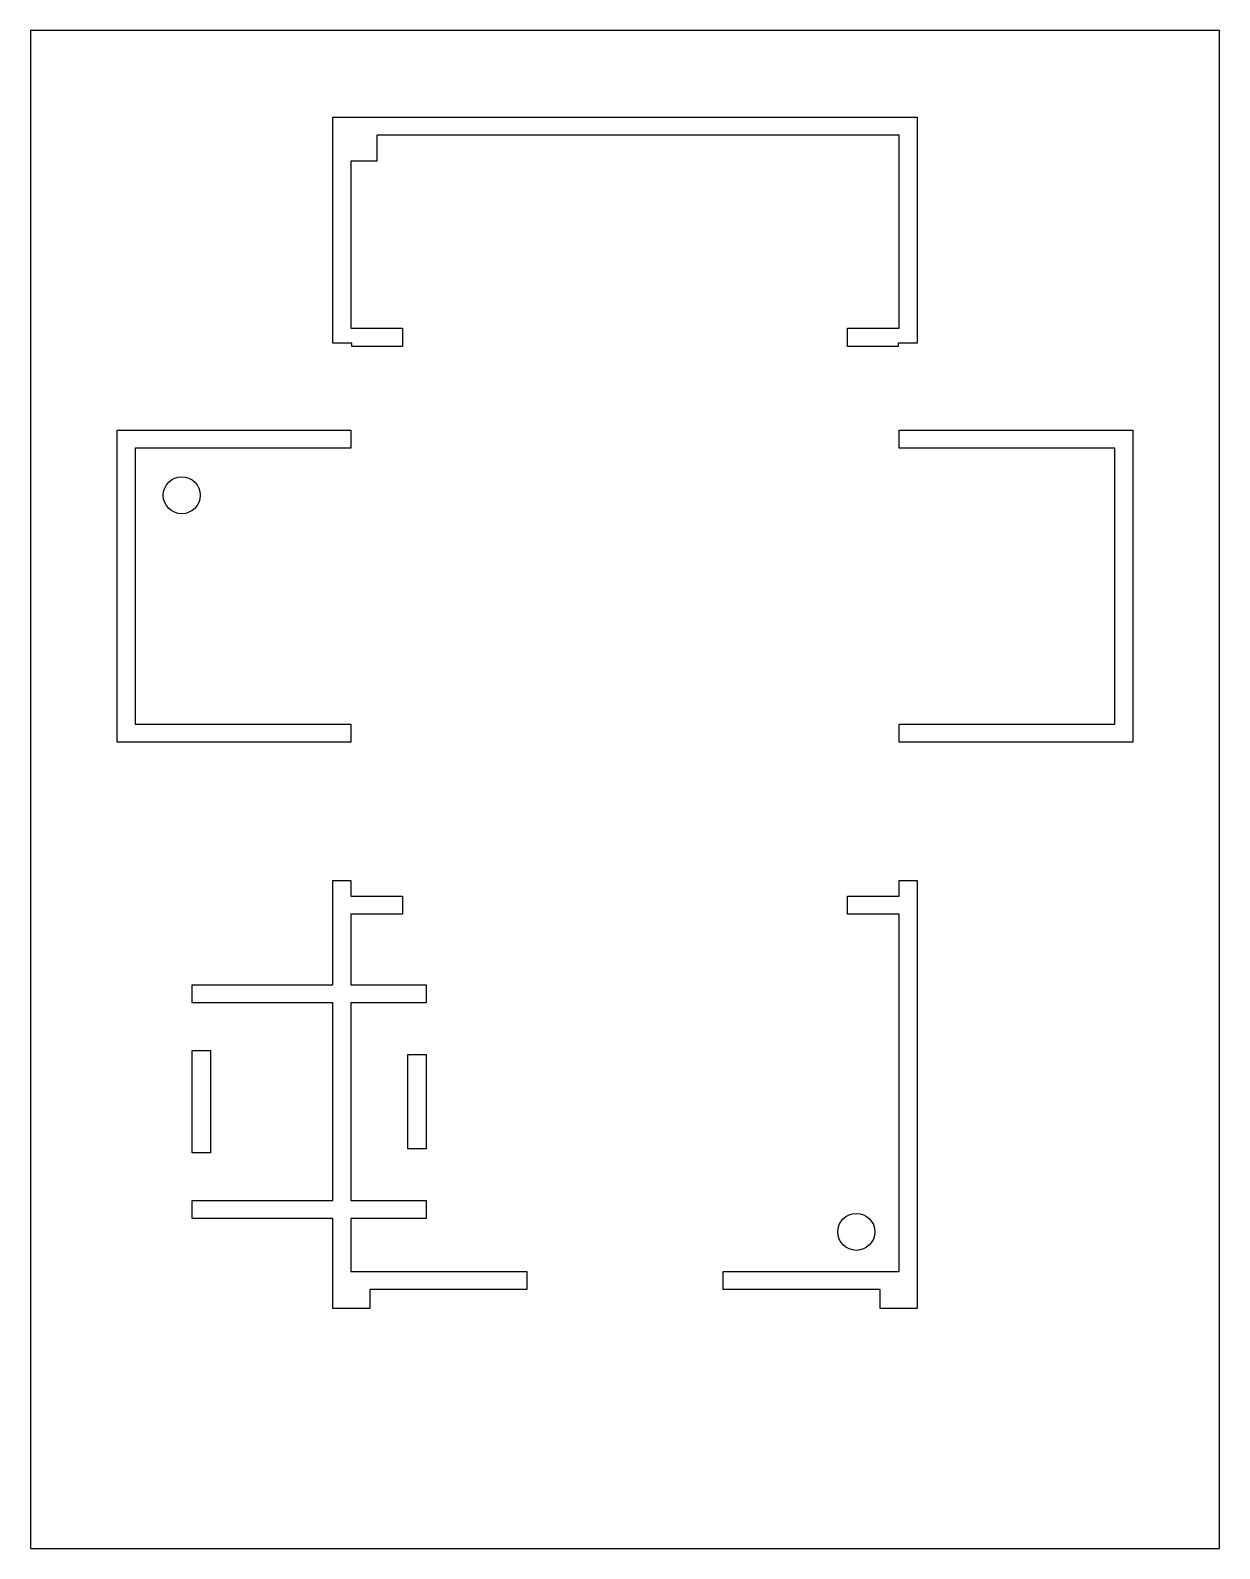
# Model space of a CAD drawing. Header units: millimetres. Extents: x -34.6 to 34.6, y -44.1 to 44.1.
import ezdxf

# ---------------------------------------------------------------- set-up
doc = ezdxf.new("R2010")
doc.units = ezdxf.units.MM
doc.layers.add('CUTOUTS', color=1, linetype='CONTINUOUS')
doc.layers.add('PERIMETER', color=5, linetype='CONTINUOUS')

msp = doc.modelspace()

# ---------------------------------------------------------------- linework, layer by layer
at = {"layer": 'CUTOUTS'}
for p, q in [((-16.984, 25.934), (-16.984, 39.066)), ((-16.984, 39.066), (16.984, 39.066)), ((16.984, 39.066), (16.984, 25.934)), ((15.934, 38.016), (-14.434, 38.016)), ((-14.434, 38.016), (-14.434, 36.516)), ((15.934, 26.802), (15.934, 38.016)), ((-14.434, 36.516), (-15.934, 36.516)), ((-15.934, 36.516), (-15.934, 26.802)), ((-15.934, 26.802), (-12.934, 26.802)), ((-12.934, 26.802), (-12.934, 25.752)), ((12.934, 26.802), (15.934, 26.802)), ((12.934, 25.752), (12.934, 26.802)), ((-15.884, 25.934), (-16.984, 25.934)), ((-15.884, 25.752), (-15.884, 25.934)), ((-12.934, 25.752), (-15.884, 25.752)), ((15.884, 25.752), (12.934, 25.752)), ((16.984, 25.934), (15.884, 25.934)), ((15.884, 25.934), (15.884, 25.752)), ((-29.52, 2.752), (-29.52, 20.884)), ((-29.52, 20.884), (-15.934, 20.884)), ((-15.934, 20.884), (-15.934, 19.834)), ((15.934, 19.834), (15.934, 20.884)), ((15.934, 20.884), (29.52, 20.884)), ((29.52, 20.884), (29.52, 2.752)), ((-15.934, 19.834), (-28.47, 19.834)), ((-28.47, 19.834), (-28.47, 3.802)), ((28.47, 19.834), (15.934, 19.834)), ((28.47, 3.802), (28.47, 19.834)), ((-28.47, 3.802), (-15.934, 3.802)), ((-15.934, 3.802), (-15.934, 2.752)), ((15.934, 3.802), (28.47, 3.802)), ((15.934, 2.752), (15.934, 3.802)), ((-15.934, 2.752), (-29.52, 2.752)), ((29.52, 2.752), (15.934, 2.752)), ((-16.984, -11.354), (-16.984, -5.298)), ((-16.984, -5.298), (-15.934, -5.298)), ((-15.934, -5.298), (-15.934, -6.198)), ((15.934, -6.198), (15.934, -5.298)), ((15.934, -5.298), (16.984, -5.298)), ((16.984, -5.298), (16.984, -30.166)), ((-15.934, -6.198), (-12.934, -6.198)), ((-12.934, -6.198), (-12.934, -7.248)), ((12.934, -7.248), (12.934, -6.198)), ((12.934, -6.198), (15.934, -6.198)), ((-12.934, -7.248), (-15.934, -7.248)), ((-15.934, -7.248), (-15.934, -11.354)), ((15.934, -7.248), (12.934, -7.248)), ((15.934, -28.016), (15.934, -7.248)), ((-25.154, -12.404), (-25.154, -11.354)), ((-25.154, -11.354), (-16.984, -11.354)), ((-15.934, -11.354), (-11.568, -11.354)), ((-11.568, -11.354), (-11.568, -12.404)), ((-16.984, -12.404), (-25.154, -12.404)), ((-16.984, -23.89), (-16.984, -12.404)), ((-11.568, -12.404), (-15.934, -12.404)), ((-15.934, -12.404), (-15.934, -23.89)), ((-25.154, -21.122), (-25.154, -15.172)), ((-25.154, -15.172), (-24.104, -15.172)), ((-24.104, -15.172), (-24.104, -21.122)), ((-12.618, -20.891), (-12.618, -15.403)), ((-12.618, -15.403), (-11.568, -15.403)), ((-11.568, -15.403), (-11.568, -20.891)), ((-24.104, -21.122), (-25.154, -21.122)), ((-11.568, -20.891), (-12.618, -20.891)), ((-25.154, -24.94), (-25.154, -23.89)), ((-25.154, -23.89), (-16.984, -23.89)), ((-15.934, -23.89), (-11.568, -23.89)), ((-11.568, -23.89), (-11.568, -24.94)), ((-16.984, -24.94), (-25.154, -24.94)), ((-16.984, -30.166), (-16.984, -24.94)), ((-11.568, -24.94), (-15.934, -24.94)), ((-15.934, -24.94), (-15.934, -28.016)), ((-15.934, -28.016), (-5.707, -28.016)), ((-5.707, -28.016), (-5.707, -29.066)), ((5.707, -29.066), (5.707, -28.016)), ((5.707, -28.016), (15.934, -28.016)), ((-5.707, -29.066), (-14.834, -29.066)), ((-14.834, -29.066), (-14.834, -30.166)), ((14.834, -29.066), (5.707, -29.066)), ((14.834, -30.166), (14.834, -29.066)), ((-14.834, -30.166), (-16.984, -30.166)), ((16.984, -30.166), (14.834, -30.166))]:
    msp.add_line(p, q, dxfattribs=at)
for centre in [(-25.769, 17.098), (13.447, -25.706)]:
    msp.add_circle(centre, 1.075, dxfattribs=at)
at = {"layer": 'PERIMETER'}
for p, q in [((34.57, 44.116), (-34.57, 44.116)), ((34.57, -44.116), (34.57, 44.116)), ((-34.57, 44.116), (-34.57, -44.116)), ((-34.57, -44.116), (34.57, -44.116))]:
    msp.add_line(p, q, dxfattribs=at)

doc.saveas('drawing.dxf')
